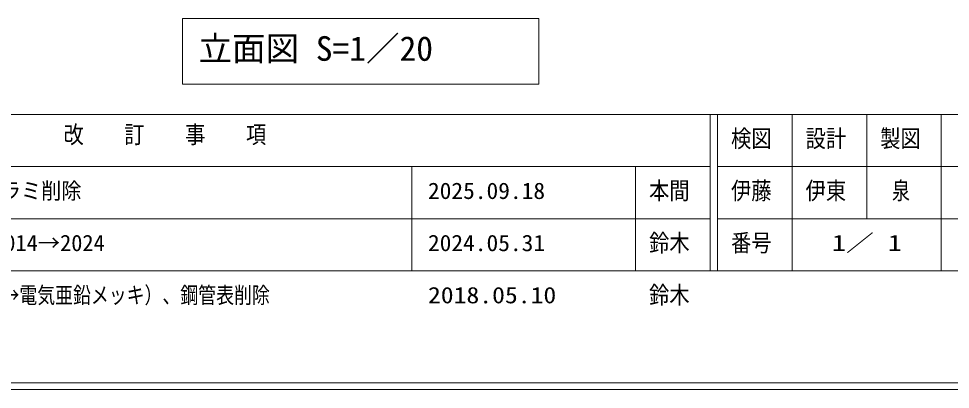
# Model space of a CAD drawing. Units: millimetres at full size, sheet at 1:10, with parts at other scales. Extents: x 5 to 8405, y -9 to 5949.
# Drawn here: x 1330 to 3829, y -9 to 986 of the extents above; entities that cross this region are included whole.
import ezdxf
from ezdxf.enums import TextEntityAlignment as Align

# ---------------------------------------------------------------- set-up
doc = ezdxf.new("R2010")
doc.units = ezdxf.units.MM
doc.header["$LTSCALE"] = 10
for name, color, linetype, lineweight in [('DEFPOINTS_3', 7, 'Continuous', 0), ('LY_2', 7, 'Continuous', 0), ('LY_5', 7, 'Continuous', 0)]:
    doc.layers.add(name, color=color, linetype=linetype, lineweight=lineweight)
doc.layers.add('LY_4', color=7, linetype='Continuous')
doc.styles.add('ＭＳ ゴシック', font='')
doc.styles.get('ＭＳ ゴシック').set_extended_font_data('MS Gothic')

msp = doc.modelspace()

# ---------------------------------------------------------------- linework, layer by layer
at = {"layer": 'DEFPOINTS_3'}
msp.add_line((5, 8.88), (8405, 8.88), dxfattribs=at)
at = {"layer": 'LY_2'}
for p, q in [((355, 728.88), (8055, 728.88)), ((3185, 728.88), (3185, 308.88)), ((3205, 728.88), (3205, 308.88)), ((3405, 728.88), (3405, 448.88)), ((3605, 728.88), (3605, 448.88)), ((3805, 728.88), (3805, 308.88)), ((355, 588.88), (3185, 588.88)), ((2385, 588.88), (2385, 308.88)), ((2985, 588.88), (2985, 308.88)), ((3205, 588.88), (4305, 588.88)), ((355, 448.88), (3185, 448.88)), ((3205, 448.88), (8055, 448.88)), ((3405, 448.88), (3405, 308.88)), ((355, 308.88), (8055, 308.88))]:
    msp.add_line(p, q, dxfattribs=at)
at = {"layer": 'LY_5', "lineweight": 18}
for p, q in [((2725, 986.13), (1769, 986.13)), ((1769, 986.13), (1769, 810.13)), ((2725, 810.13), (2725, 986.13)), ((1769, 810.13), (2725, 810.13))]:
    msp.add_line(p, q, dxfattribs=at)
at = {"layer": 'LY_5'}
msp.add_line((25.04, -8.88), (8384.96, -8.88), dxfattribs=at)

# ---------------------------------------------------------------- texts
at = {"layer": 'LY_2', "style": 'ＭＳ ゴシック', "width": 0.85}
for s, p in [('改\u3000\u3000訂\u3000\u3000事\u3000\u3000項', (1450, 637.54)), ('検図', (3241, 626.88)), ('設計', (3441, 626.88)), ('製図', (3641, 626.88)), ('番号', (3241, 346.88))]:
    msp.add_text(s, height=46.92, dxfattribs=at).set_placement(p, align=Align.BOTTOM_LEFT)
at = {"layer": 'LY_4', "style": 'ＭＳ ゴシック'}
for s, height, width, p in [('伊藤', 46.92, 0.85, (3241, 486.88)), ('伊東', 46.92, 0.85, (3441, 486.88)), ('泉', 46.92, 0.75, (3673, 486.88)), ('2024.05.31', 43.99, 1.05, (2427.86, 348.88)), ('鈴木', 46.92, 0.85, (3021, 346.88)), ('1／ 1', 43.99, 1.25, (3511.86, 348.88)), ('メッキ仕様変更（緑色クロメートメッキ→電気亜鉛メッキ）、鋼管表削除', 43.99, 0.8, (419.6, 208.88)), ('2018.05.10', 43.99, 1.15, (2427.86, 208.88)), ('鈴木', 46.92, 0.85, (3021, 206.88))]:
    msp.add_text(s, height=height, dxfattribs=dict(at, width=width)).set_placement(p, align=Align.BOTTOM_LEFT)
msp.add_text('特記仕様変更 2014→2024', height=43.99, dxfattribs=at).set_placement((871.43, 348.88), align=Align.BOTTOM_LEFT)
at = {"layer": 'LY_5', "style": 'ＭＳ ゴシック'}
msp.add_text('立面図 S=1／20', height=65.98, dxfattribs=at).set_placement((1812.15, 853.13), align=Align.BOTTOM_LEFT)
for s, height, width, p in [('根ガラミ削除', 43.99, 0.9, (1174.2, 488.88)), ('本間', 46.92, 0.85, (3021, 486.88)), ('2025.09.18', 43.99, 1.05, (2427.86, 488.88))]:
    msp.add_text(s, height=height, dxfattribs=dict(at, width=width)).set_placement(p, align=Align.BOTTOM_LEFT)

doc.saveas('drawing.dxf')
